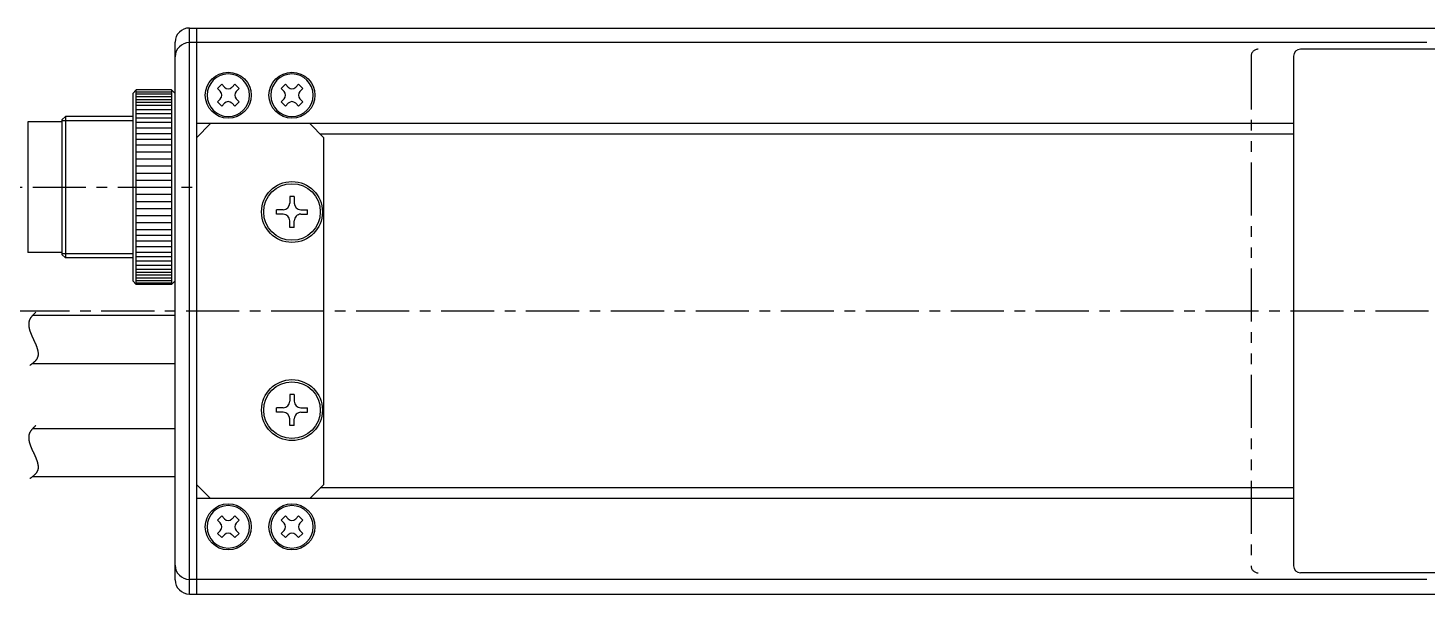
# Model space of a CAD drawing. Extents: x -684 to 208, y -51 to 438.
# Drawn here: x -529.8 to -332.1, y 349 to 429 of the extents above; entities that cross this region are included whole.
import ezdxf

# ---------------------------------------------------------------- set-up
doc = ezdxf.new("R2010")
doc.units = 0
for name, pattern in [('CENTER', [12, 7.5, -1.5, 1.5, -1.5]), ('CONTINOUS', [0]), ('PHANTOM', [15, 7.5, -1.5, 1.5, -1.5, 1.5, -1.5])]:
    doc.linetypes.add(name, pattern=pattern)
doc.layers.get('0').update_dxf_attribs({"linetype": 'CONTINUOUS'})
doc.layers.add('CENTER', color=1, linetype='CENTER')

msp = doc.modelspace()

# ---------------------------------------------------------------- linework, layer by layer
at = {"color": 7, "linetype": 'CONTINOUS'}
for p, q in [((-506.96, 429.02), (194.04, 429.02)), ((-506.96, 349.02), (-506.96, 429.02)), ((-505.96, 429.02), (-505.96, 349.02)), ((-508.96, 351.02), (-508.96, 427.02)), ((-505.96, 426.95), (-506.96, 426.95)), ((-332.11, 426.95), (-505.96, 426.95)), ((-350.96, 425.02), (-350.96, 353.02)), ((-305.96, 426.02), (-349.96, 426.02)), ((-503, 420.46), (-502.39, 421.06)), ((-502.39, 421.06), (-501.98, 420.65)), ((-500.93, 420.65), (-500.52, 421.06)), ((-500.52, 421.06), (-499.92, 420.46)), ((-494, 420.46), (-493.39, 421.06)), ((-493.39, 421.06), (-492.98, 420.65)), ((-491.93, 420.65), (-491.52, 421.06)), ((-491.52, 421.06), (-490.92, 420.46)), ((-514.96, 419.77), (-514.46, 420.27)), ((-514.96, 419.77), (-514.96, 393.27)), ((-509.46, 420.27), (-514.46, 420.27)), ((-514.46, 392.77), (-514.46, 420.27)), ((-514.46, 420.02), (-509.46, 420.02)), ((-514.46, 419.72), (-509.46, 419.72)), ((-514.46, 419.32), (-509.46, 419.32)), ((-508.96, 419.77), (-509.46, 420.27)), ((-509.46, 420.27), (-509.46, 392.77)), ((-508.96, 393.27), (-508.96, 419.77)), ((-502.58, 420.05), (-503, 420.46)), ((-499.92, 420.46), (-500.33, 420.05)), ((-493.58, 420.05), (-494, 420.46)), ((-490.92, 420.46), (-491.33, 420.05)), ((-514.46, 418.92), (-509.46, 418.92)), ((-514.46, 418.52), (-509.46, 418.52)), ((-514.46, 418.12), (-509.46, 418.12)), ((-514.46, 417.52), (-509.46, 417.52)), ((-503, 418.59), (-502.58, 419)), ((-502.39, 417.99), (-503, 418.59)), ((-501.98, 418.4), (-502.39, 417.99)), ((-500.52, 417.99), (-500.93, 418.4)), ((-499.92, 418.59), (-500.52, 417.99)), ((-500.33, 419), (-499.92, 418.59)), ((-494, 418.59), (-493.58, 419)), ((-493.39, 417.99), (-494, 418.59)), ((-492.98, 418.4), (-493.39, 417.99)), ((-491.52, 417.99), (-491.93, 418.4)), ((-490.92, 418.59), (-491.52, 417.99)), ((-491.33, 419), (-490.92, 418.59)), ((-529.76, 415.77), (-529.76, 397.27)), ((-524.96, 415.77), (-529.76, 415.77)), ((-524.46, 416.52), (-524.96, 416.02)), ((-524.96, 416.02), (-524.96, 397.02)), ((-514.96, 415.92), (-524.96, 415.92)), ((-524.46, 416.52), (-524.46, 396.52)), ((-514.96, 416.52), (-524.46, 416.52)), ((-514.46, 416.92), (-509.46, 416.92)), ((-514.46, 416.32), (-509.46, 416.32)), ((-514.46, 415.72), (-509.46, 415.72)), ((-505.96, 413.52), (-503.96, 415.52)), ((-350.96, 415.52), (-505.96, 415.52)), ((-489.96, 415.52), (-503.96, 415.52)), ((-487.96, 413.52), (-489.96, 415.52)), ((-514.46, 414.92), (-509.46, 414.92)), ((-514.46, 414.12), (-509.46, 414.12)), ((-514.46, 413.32), (-509.46, 413.32)), ((-350.96, 414.02), (-488.46, 414.02)), ((-487.96, 364.52), (-487.96, 413.52)), ((-514.46, 412.52), (-509.46, 412.52)), ((-514.46, 411.52), (-509.46, 411.52)), ((-514.46, 410.52), (-509.46, 410.52)), ((-514.46, 409.52), (-509.46, 409.52)), ((-514.46, 408.52), (-509.46, 408.52)), ((-514.46, 407.52), (-509.46, 407.52)), ((-514.46, 406.52), (-509.46, 406.52)), ((-514.46, 405.52), (-509.46, 405.52)), ((-492.77, 405.22), (-492.77, 404.28)), ((-492.14, 405.22), (-492.77, 405.22)), ((-492.14, 405.22), (-492.14, 404.28)), ((-514.46, 404.52), (-509.46, 404.52)), ((-514.46, 403.52), (-509.46, 403.52)), ((-493.71, 403.34), (-494.66, 403.34)), ((-494.66, 402.71), (-494.66, 403.34)), ((-491.2, 403.34), (-490.26, 403.34)), ((-490.26, 402.71), (-490.26, 403.34)), ((-514.46, 402.52), (-509.46, 402.52)), ((-514.46, 401.52), (-509.46, 401.52)), ((-493.71, 402.71), (-494.66, 402.71)), ((-492.77, 400.82), (-492.77, 401.77)), ((-492.14, 400.82), (-492.14, 401.77)), ((-491.2, 402.71), (-490.26, 402.71)), ((-514.46, 400.52), (-509.46, 400.52)), ((-514.46, 399.72), (-509.46, 399.72)), ((-492.14, 400.82), (-492.77, 400.82)), ((-514.46, 398.92), (-509.46, 398.92)), ((-514.46, 398.12), (-509.46, 398.12)), ((-514.46, 397.32), (-509.46, 397.32)), ((-524.96, 397.27), (-529.76, 397.27)), ((-514.96, 397.12), (-524.96, 397.12)), ((-524.46, 396.52), (-524.96, 397.02)), ((-514.96, 396.52), (-524.46, 396.52)), ((-514.46, 396.72), (-509.46, 396.72)), ((-514.46, 396.12), (-509.46, 396.12)), ((-514.46, 395.52), (-509.46, 395.52)), ((-514.46, 394.92), (-509.46, 394.92)), ((-514.46, 394.52), (-509.46, 394.52)), ((-514.46, 394.12), (-509.46, 394.12)), ((-514.46, 393.72), (-509.46, 393.72)), ((-514.46, 393.32), (-509.46, 393.32)), ((-514.96, 393.27), (-514.46, 392.77)), ((-514.46, 393.02), (-509.46, 393.02)), ((-509.46, 392.77), (-514.46, 392.77)), ((-509.46, 392.77), (-508.96, 393.27)), ((-529.08, 388.42), (-508.96, 388.42)), ((-529.1, 381.62), (-508.96, 381.62)), ((-492.77, 377.22), (-492.77, 376.28)), ((-492.14, 377.22), (-492.77, 377.22)), ((-492.14, 377.22), (-492.14, 376.28)), ((-493.71, 375.34), (-494.66, 375.34)), ((-494.66, 374.71), (-494.66, 375.34)), ((-493.71, 374.71), (-494.66, 374.71)), ((-492.77, 372.82), (-492.77, 373.77)), ((-492.14, 372.82), (-492.14, 373.77)), ((-491.2, 375.34), (-490.26, 375.34)), ((-491.2, 374.71), (-490.26, 374.71)), ((-490.26, 374.71), (-490.26, 375.34)), ((-529.08, 372.42), (-508.96, 372.42)), ((-492.14, 372.82), (-492.77, 372.82)), ((-529.1, 365.62), (-508.96, 365.62)), ((-503.96, 362.52), (-505.96, 364.52)), ((-489.96, 362.52), (-487.96, 364.52)), ((-350.96, 364.02), (-488.46, 364.02)), ((-350.96, 362.52), (-505.96, 362.52)), ((-489.96, 362.52), (-503.96, 362.52)), ((-502.39, 360.06), (-503, 359.46)), ((-501.98, 359.65), (-502.39, 360.06)), ((-500.52, 360.06), (-500.93, 359.65)), ((-499.92, 359.46), (-500.52, 360.06)), ((-493.39, 360.06), (-494, 359.46)), ((-492.98, 359.65), (-493.39, 360.06)), ((-491.52, 360.06), (-491.93, 359.65)), ((-490.92, 359.46), (-491.52, 360.06)), ((-503, 359.46), (-502.58, 359.05)), ((-502.58, 358), (-503, 357.59)), ((-500.33, 359.05), (-499.92, 359.46)), ((-499.92, 357.59), (-500.33, 358)), ((-494, 359.46), (-493.58, 359.05)), ((-493.58, 358), (-494, 357.59)), ((-491.33, 359.05), (-490.92, 359.46)), ((-490.92, 357.59), (-491.33, 358)), ((-503, 357.59), (-502.39, 356.99)), ((-502.39, 356.99), (-501.98, 357.4)), ((-500.93, 357.4), (-500.52, 356.99)), ((-500.52, 356.99), (-499.92, 357.59)), ((-494, 357.59), (-493.39, 356.99)), ((-493.39, 356.99), (-492.98, 357.4)), ((-491.93, 357.4), (-491.52, 356.99)), ((-491.52, 356.99), (-490.92, 357.59)), ((-305.96, 352.02), (-349.96, 352.02)), ((-505.96, 351.1), (-506.96, 351.1)), ((-332.11, 351.1), (-505.96, 351.1)), ((-506.96, 349.02), (194.04, 349.02))]:
    msp.add_line(p, q, dxfattribs=at)
at = {"color": 3, "linetype": 'PHANTOM'}
msp.add_line((-356.96, 425.02), (-356.96, 353.02), dxfattribs=at)
at = {"color": 7}
for points in [[(-528.66, 388.84, 0), (-528.69, 388.81, 0), (-528.72, 388.78, 0), (-528.75, 388.75, 0), (-528.79, 388.72, 0), (-528.82, 388.69, 0), (-528.85, 388.66, 0), (-528.88, 388.62, 0), (-528.92, 388.59, 0), (-528.95, 388.56, 0), (-528.98, 388.53, 0), (-529.01, 388.5, 0), (-529.04, 388.46, 0), (-529.07, 388.43, 0), (-529.1, 388.4, 0), (-529.13, 388.37, 0), (-529.16, 388.33, 0), (-529.19, 388.3, 0), (-529.22, 388.26, 0), (-529.25, 388.23, 0), (-529.28, 388.19, 0), (-529.3, 388.16, 0), (-529.33, 388.12, 0), (-529.36, 388.09, 0), (-529.38, 388.05, 0), (-529.4, 388.01, 0), (-529.43, 387.98, 0), (-529.45, 387.94, 0), (-529.47, 387.9, 0), (-529.49, 387.87, 0), (-529.51, 387.83, 0), (-529.53, 387.79, 0), (-529.54, 387.75, 0), (-529.56, 387.71, 0), (-529.57, 387.68, 0), (-529.59, 387.64, 0), (-529.6, 387.6, 0), (-529.61, 387.56, 0), (-529.62, 387.52, 0), (-529.63, 387.48, 0), (-529.63, 387.44, 0), (-529.64, 387.4, 0), (-529.65, 387.36, 0), (-529.65, 387.32, 0), (-529.65, 387.28, 0), (-529.66, 387.24, 0), (-529.66, 387.19, 0), (-529.66, 387.15, 0), (-529.66, 387.11, 0), (-529.66, 387.07, 0), (-529.66, 387.03, 0), (-529.65, 386.98, 0), (-529.65, 386.94, 0), (-529.65, 386.9, 0), (-529.64, 386.86, 0), (-529.63, 386.81, 0), (-529.63, 386.77, 0), (-529.62, 386.73, 0), (-529.61, 386.68, 0), (-529.6, 386.64, 0), (-529.59, 386.6, 0), (-529.58, 386.55, 0), (-529.57, 386.51, 0), (-529.56, 386.46, 0), (-529.55, 386.42, 0), (-529.54, 386.37, 0), (-529.52, 386.33, 0), (-529.51, 386.28, 0), (-529.5, 386.24, 0), (-529.48, 386.19, 0), (-529.46, 386.15, 0), (-529.45, 386.1, 0), (-529.43, 386.06, 0), (-529.42, 386.01, 0), (-529.4, 385.97, 0), (-529.38, 385.92, 0), (-529.36, 385.88, 0), (-529.34, 385.83, 0), (-529.33, 385.79, 0), (-529.31, 385.74, 0), (-529.29, 385.69, 0), (-529.27, 385.65, 0), (-529.25, 385.6, 0), (-529.23, 385.56, 0), (-529.21, 385.51, 0), (-529.19, 385.46, 0), (-529.17, 385.42, 0), (-529.15, 385.37, 0), (-529.13, 385.33, 0), (-529.11, 385.28, 0), (-529.09, 385.23, 0), (-529.06, 385.19, 0), (-529.04, 385.14, 0), (-529.02, 385.1, 0), (-529, 385.05, 0), (-528.98, 385, 0), (-528.96, 384.96, 0), (-528.94, 384.91, 0), (-528.92, 384.87, 0), (-528.89, 384.82, 0), (-528.87, 384.77, 0), (-528.85, 384.73, 0), (-528.83, 384.68, 0), (-528.81, 384.63, 0), (-528.79, 384.59, 0), (-528.77, 384.54, 0), (-528.75, 384.5, 0), (-528.73, 384.45, 0), (-528.71, 384.41, 0), (-528.69, 384.36, 0), (-528.67, 384.32, 0), (-528.65, 384.27, 0), (-528.64, 384.23, 0), (-528.62, 384.18, 0), (-528.6, 384.14, 0), (-528.58, 384.09, 0), (-528.57, 384.05, 0), (-528.55, 384, 0), (-528.53, 383.96, 0), (-528.52, 383.91, 0), (-528.5, 383.87, 0), (-528.49, 383.82, 0), (-528.47, 383.78, 0), (-528.46, 383.74, 0), (-528.45, 383.69, 0), (-528.43, 383.65, 0), (-528.42, 383.61, 0), (-528.41, 383.56, 0), (-528.4, 383.52, 0), (-528.39, 383.48, 0), (-528.38, 383.44, 0), (-528.37, 383.39, 0), (-528.37, 383.35, 0), (-528.36, 383.31, 0), (-528.35, 383.27, 0), (-528.35, 383.23, 0), (-528.34, 383.18, 0), (-528.34, 383.14, 0), (-528.33, 383.1, 0), (-528.33, 383.06, 0), (-528.33, 383.02, 0), (-528.33, 382.98, 0), (-528.33, 382.94, 0), (-528.33, 382.9, 0), (-528.33, 382.86, 0), (-528.33, 382.82, 0), (-528.34, 382.78, 0), (-528.34, 382.74, 0), (-528.35, 382.7, 0), (-528.36, 382.67, 0), (-528.37, 382.63, 0), (-528.37, 382.59, 0), (-528.38, 382.55, 0), (-528.4, 382.51, 0), (-528.41, 382.48, 0), (-528.42, 382.44, 0), (-528.44, 382.4, 0), (-528.45, 382.37, 0), (-528.47, 382.33, 0), (-528.49, 382.3, 0), (-528.51, 382.26, 0), (-528.53, 382.23, 0), (-528.55, 382.19, 0), (-528.57, 382.16, 0), (-528.6, 382.12, 0), (-528.62, 382.09, 0), (-528.65, 382.06, 0), (-528.68, 382.02, 0), (-528.71, 381.99, 0), (-528.73, 381.96, 0), (-528.76, 381.93, 0), (-528.8, 381.9, 0), (-528.83, 381.86, 0), (-528.86, 381.83, 0), (-528.89, 381.8, 0), (-528.93, 381.77, 0), (-528.96, 381.74, 0), (-528.99, 381.71, 0), (-529.03, 381.68, 0), (-529.06, 381.65, 0), (-529.1, 381.62, 0), (-529.13, 381.6, 0), (-529.17, 381.57, 0), (-529.21, 381.54, 0), (-529.24, 381.51, 0), (-529.28, 381.49, 0), (-529.32, 381.46, 0), (-529.35, 381.43, 0), (-529.39, 381.41, 0), (-529.42, 381.38, 0), (-529.46, 381.36, 0), (-529.5, 381.33, 0)], [(-528.66, 372.84, 0), (-528.69, 372.81, 0), (-528.72, 372.78, 0), (-528.75, 372.75, 0), (-528.79, 372.72, 0), (-528.82, 372.69, 0), (-528.85, 372.66, 0), (-528.88, 372.62, 0), (-528.92, 372.59, 0), (-528.95, 372.56, 0), (-528.98, 372.53, 0), (-529.01, 372.5, 0), (-529.04, 372.46, 0), (-529.07, 372.43, 0), (-529.1, 372.4, 0), (-529.13, 372.37, 0), (-529.16, 372.33, 0), (-529.19, 372.3, 0), (-529.22, 372.26, 0), (-529.25, 372.23, 0), (-529.28, 372.19, 0), (-529.3, 372.16, 0), (-529.33, 372.12, 0), (-529.36, 372.09, 0), (-529.38, 372.05, 0), (-529.4, 372.01, 0), (-529.43, 371.98, 0), (-529.45, 371.94, 0), (-529.47, 371.9, 0), (-529.49, 371.87, 0), (-529.51, 371.83, 0), (-529.53, 371.79, 0), (-529.54, 371.75, 0), (-529.56, 371.71, 0), (-529.57, 371.68, 0), (-529.59, 371.64, 0), (-529.6, 371.6, 0), (-529.61, 371.56, 0), (-529.62, 371.52, 0), (-529.63, 371.48, 0), (-529.63, 371.44, 0), (-529.64, 371.4, 0), (-529.65, 371.36, 0), (-529.65, 371.32, 0), (-529.65, 371.28, 0), (-529.66, 371.24, 0), (-529.66, 371.19, 0), (-529.66, 371.15, 0), (-529.66, 371.11, 0), (-529.66, 371.07, 0), (-529.66, 371.03, 0), (-529.65, 370.98, 0), (-529.65, 370.94, 0), (-529.65, 370.9, 0), (-529.64, 370.86, 0), (-529.63, 370.81, 0), (-529.63, 370.77, 0), (-529.62, 370.73, 0), (-529.61, 370.68, 0), (-529.6, 370.64, 0), (-529.59, 370.6, 0), (-529.58, 370.55, 0), (-529.57, 370.51, 0), (-529.56, 370.46, 0), (-529.55, 370.42, 0), (-529.54, 370.37, 0), (-529.52, 370.33, 0), (-529.51, 370.28, 0), (-529.5, 370.24, 0), (-529.48, 370.19, 0), (-529.46, 370.15, 0), (-529.45, 370.1, 0), (-529.43, 370.06, 0), (-529.42, 370.01, 0), (-529.4, 369.97, 0), (-529.38, 369.92, 0), (-529.36, 369.88, 0), (-529.34, 369.83, 0), (-529.33, 369.79, 0), (-529.31, 369.74, 0), (-529.29, 369.69, 0), (-529.27, 369.65, 0), (-529.25, 369.6, 0), (-529.23, 369.56, 0), (-529.21, 369.51, 0), (-529.19, 369.46, 0), (-529.17, 369.42, 0), (-529.15, 369.37, 0), (-529.13, 369.33, 0), (-529.11, 369.28, 0), (-529.09, 369.23, 0), (-529.06, 369.19, 0), (-529.04, 369.14, 0), (-529.02, 369.1, 0), (-529, 369.05, 0), (-528.98, 369, 0), (-528.96, 368.96, 0), (-528.94, 368.91, 0), (-528.92, 368.87, 0), (-528.89, 368.82, 0), (-528.87, 368.77, 0), (-528.85, 368.73, 0), (-528.83, 368.68, 0), (-528.81, 368.63, 0), (-528.79, 368.59, 0), (-528.77, 368.54, 0), (-528.75, 368.5, 0), (-528.73, 368.45, 0), (-528.71, 368.41, 0), (-528.69, 368.36, 0), (-528.67, 368.32, 0), (-528.65, 368.27, 0), (-528.64, 368.23, 0), (-528.62, 368.18, 0), (-528.6, 368.14, 0), (-528.58, 368.09, 0), (-528.57, 368.05, 0), (-528.55, 368, 0), (-528.53, 367.96, 0), (-528.52, 367.91, 0), (-528.5, 367.87, 0), (-528.49, 367.82, 0), (-528.47, 367.78, 0), (-528.46, 367.74, 0), (-528.45, 367.69, 0), (-528.43, 367.65, 0), (-528.42, 367.61, 0), (-528.41, 367.56, 0), (-528.4, 367.52, 0), (-528.39, 367.48, 0), (-528.38, 367.44, 0), (-528.37, 367.39, 0), (-528.37, 367.35, 0), (-528.36, 367.31, 0), (-528.35, 367.27, 0), (-528.35, 367.23, 0), (-528.34, 367.18, 0), (-528.34, 367.14, 0), (-528.33, 367.1, 0), (-528.33, 367.06, 0), (-528.33, 367.02, 0), (-528.33, 366.98, 0), (-528.33, 366.94, 0), (-528.33, 366.9, 0), (-528.33, 366.86, 0), (-528.33, 366.82, 0), (-528.34, 366.78, 0), (-528.34, 366.74, 0), (-528.35, 366.7, 0), (-528.36, 366.67, 0), (-528.37, 366.63, 0), (-528.37, 366.59, 0), (-528.38, 366.55, 0), (-528.4, 366.51, 0), (-528.41, 366.48, 0), (-528.42, 366.44, 0), (-528.44, 366.4, 0), (-528.45, 366.37, 0), (-528.47, 366.33, 0), (-528.49, 366.3, 0), (-528.51, 366.26, 0), (-528.53, 366.23, 0), (-528.55, 366.19, 0), (-528.57, 366.16, 0), (-528.6, 366.12, 0), (-528.62, 366.09, 0), (-528.65, 366.06, 0), (-528.68, 366.02, 0), (-528.71, 365.99, 0), (-528.73, 365.96, 0), (-528.76, 365.93, 0), (-528.8, 365.9, 0), (-528.83, 365.86, 0), (-528.86, 365.83, 0), (-528.89, 365.8, 0), (-528.93, 365.77, 0), (-528.96, 365.74, 0), (-528.99, 365.71, 0), (-529.03, 365.68, 0), (-529.06, 365.65, 0), (-529.1, 365.62, 0), (-529.13, 365.6, 0), (-529.17, 365.57, 0), (-529.21, 365.54, 0), (-529.24, 365.51, 0), (-529.28, 365.49, 0), (-529.32, 365.46, 0), (-529.35, 365.43, 0), (-529.39, 365.41, 0), (-529.42, 365.38, 0), (-529.46, 365.36, 0), (-529.5, 365.33, 0)]]:
    msp.add_polyline3d(points, dxfattribs=at)
at = {"color": 7, "linetype": 'CONTINOUS'}
for centre, radius in [((-501.46, 419.52), 3.25), ((-492.46, 419.52), 3.25), ((-492.46, 403.02), 4.3), ((-492.46, 403.02), 4), ((-492.46, 375.02), 4.3), ((-492.46, 375.02), 4), ((-501.46, 358.52), 3.25), ((-492.46, 358.52), 3.25)]:
    msp.add_circle(centre, radius, dxfattribs=at)
for centre, radius, start, end in [((-506.96, 427.02), 2, 90, 180), ((-506.96, 424.95), 2, 90, 180), ((-349.96, 425.02), 1, 90, 180), ((-501.46, 419.52), 3, 0.0003, 0), ((-492.46, 419.52), 3, 0.0003, 0), ((-503.11, 419.52), 0.742, 315, 44.9999), ((-501.46, 421.17), 0.742, 225, 315), ((-499.81, 419.52), 0.742, 135, 224.9999), ((-494.11, 419.52), 0.742, 315, 44.9999), ((-492.46, 421.17), 0.742, 225, 315), ((-490.81, 419.52), 0.742, 135, 224.9999), ((-501.46, 417.87), 0.742, 45, 134.9999), ((-492.46, 417.87), 0.742, 45, 134.9999), ((-493.71, 404.28), 0.94, 270, 0), ((-491.2, 404.28), 0.94, 180, 270), ((-493.71, 401.77), 0.94, 360, 90), ((-491.2, 401.77), 0.94, 89.9999, 180), ((-493.71, 376.28), 0.94, 270, 0), ((-491.2, 376.28), 0.94, 180, 270), ((-493.71, 373.77), 0.94, 360, 90), ((-491.2, 373.77), 0.94, 89.9999, 180), ((-501.46, 358.52), 3, 0, 359.9997), ((-492.46, 358.52), 3, 0, 359.9997), ((-503.11, 358.52), 0.742, 315.0001, 45), ((-501.46, 360.17), 0.742, 225.0001, 315), ((-499.81, 358.52), 0.742, 135.0001, 225), ((-494.11, 358.52), 0.742, 315.0001, 45), ((-492.46, 360.17), 0.742, 225.0001, 315), ((-490.81, 358.52), 0.742, 135.0001, 225), ((-501.46, 356.87), 0.742, 45, 135), ((-492.46, 356.87), 0.742, 45, 135), ((-506.96, 353.1), 2, 180, 270), ((-349.96, 353.02), 1, 180, 270), ((-506.96, 351.02), 2, 180, 270)]:
    msp.add_arc(centre, radius, start, end, dxfattribs=at)
at = {"color": 3, "linetype": 'PHANTOM'}
for centre, start, end in [((-355.96, 425.02), 90, 180), ((-355.96, 353.02), 180, 270)]:
    msp.add_arc(centre, 1, start, end, dxfattribs=at)
at = {"layer": 'CENTER', "color": 1, "linetype": 'CENTER'}
for p, q in [((-541.07, 406.52), (-505.96, 406.52)), ((208.1, 389.02), (-546.14, 389.02))]:
    msp.add_line(p, q, dxfattribs=at)

doc.saveas('drawing.dxf')
